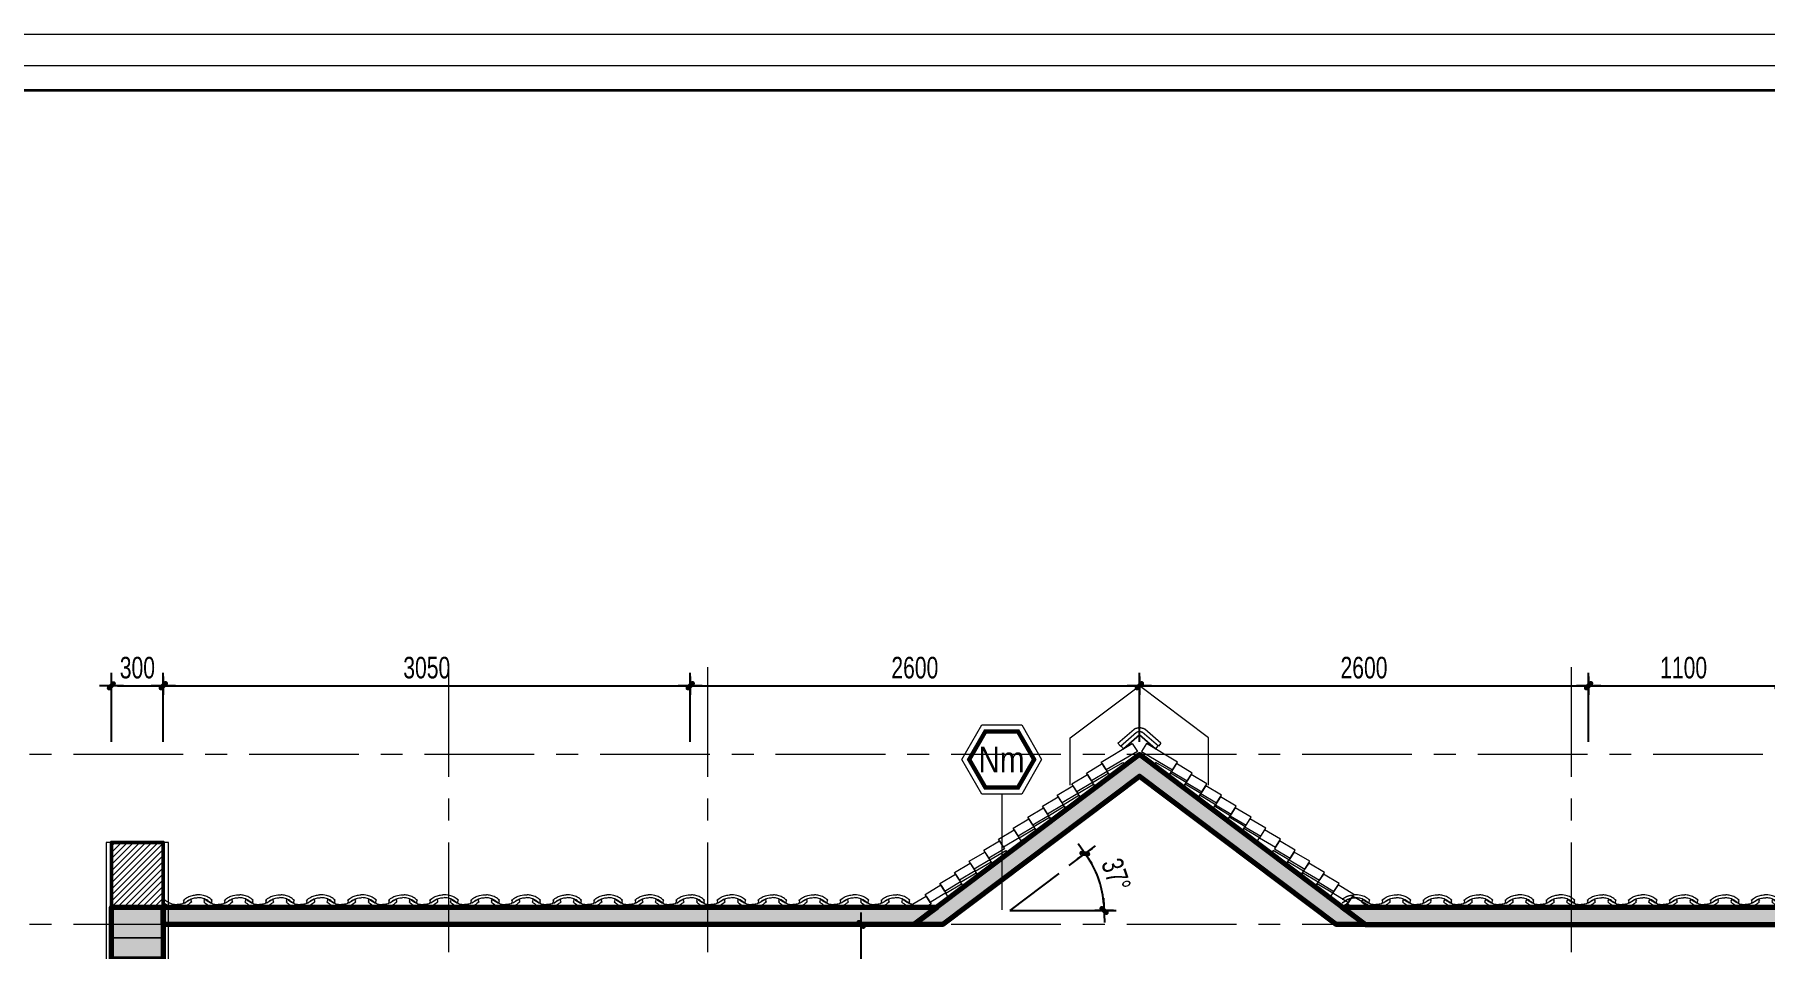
# Model space of a CAD drawing. Header units: inches. Extents: x 88947 to 296847, y 35049 to 161062.
# Drawn here: x 187375 to 197388, y 155770 to 161062 of the extents above; entities that cross this region are included whole.
import ezdxf
from ezdxf.xclip import XClip

# ---------------------------------------------------------------- set-up
doc = ezdxf.new("R2010")
doc.units = ezdxf.units.IN
doc.header["$MEASUREMENT"] = 0
doc.header["$XCLIPFRAME"] = 0
doc.header["$PDMODE"] = 1
doc.linetypes.add('ACAD_ISO03W100', pattern=[30, 12, -18])
doc.linetypes.add('CENTER', pattern=[50.8, 31.75, -6.35, 6.35, -6.35])
for name, color, linetype, lineweight in [('A-Dims', 145, 'Continuous', 25), ('A-Text', 30, 'Continuous', 9), ('A-Wall', 2, 'Continuous', 35), ('DIM', 7, 'Continuous', 25), ('HACTH', 8, 'Continuous', 5), ('KHUNG 1', 6, 'Continuous', 70), ('KHUNG 2', 144, 'Continuous', 18), ('KY HIEU', 4, 'Continuous', 25), ('NETMANH', 192, 'Continuous', 18), ('THAY', 3, 'Continuous', 18), ('TRUC', 252, 'ACAD_ISO03W100', 13), ('TUONG', 4, 'Continuous', 50)]:
    doc.layers.add(name, color=color, linetype=linetype, lineweight=lineweight)
doc.styles.add('DDCo-B-Helve-condense', font='VHELVCB.TTF')
doc.styles.add('VNI-HELVE-CONDENSE', font='VNARIAL.TTF', dxfattribs={"width": 0.7})
doc.dimstyles.new('TAS-100', dxfattribs={"dimscale": 50, "dimtxt": 2.5, "dimasz": 0.7, "dimexe": 1.5, "dimexo": 1.5, "dimgap": 0.8, "dimtad": 1, "dimdec": 0, "dimzin": 3, "dimdsep": 46, "dimtxsty": 'VNI-HELVE-CONDENSE', "dimblk": 'TICK', "dimcen": 2.5, "dimclrt": 71, "dimazin": 2, "dimtfac": 0.75, "dimtdec": 0, "dimtix": 1, "dimtmove": 2, "dimatfit": 2, "dimldrblk": 'TICK123', "dimfxl": 1.5, "dimtolj": 1, "dimtzin": 0, "dimarcsym": 0})
pattern_1 = [(45, (187820.045, 156007.722), (-17.6777, 17.6777), [])]

# ---------------------------------------------------------------- blocks, each defined once
blk = doc.blocks.new('khung ten')
at = {"layer": 'A-Wall', "ltscale": 0.7}
blk.add_lwpolyline([(267204, -219099), (305804, -219099), (305804, -190799), (267204, -190799)], close=True, dxfattribs=at)
at = {"layer": 'KHUNG 2', "ltscale": 0.7}
blk.add_lwpolyline([(267004, -219299), (306004, -219299), (306004, -190599), (267004, -190599)], close=True, dxfattribs=at)
at = {"layer": 'NETMANH', "ltscale": 0.7}
blk.add_lwpolyline([(265004, -220042), (307004, -220042), (307004, -190342), (265004, -190342)], close=True, dxfattribs=at)
blk = doc.blocks.new('TICK')
at = {"layer": 'A-Dims', "color": 1}
for p, q in [((-2, 0), (2, 0)), ((0, 1.5), (0, -1.5))]:
    blk.add_line(p, q, dxfattribs=at)
at = {"layer": 'A-Dims', "color": 1, "const_width": 0.788}
blk.add_lwpolyline([(-0.33, -0.35), (0.38, 0.38)], dxfattribs=at)
at = {"layer": 'A-Dims', "color": 1, "const_width": 0.394}
for points in [[(0.24, 0.52, -0.414214), (0.52, 0.52, -1)], [(0.52, 0.52, -0.414214), (0.52, 0.24, -1)], [(-0.47, -0.21, 0.414214), (-0.47, -0.49, 1)], [(-0.47, -0.49, 0.414214), (-0.19, -0.49, 1)]]:
    blk.add_lwpolyline(points, format="xyb", dxfattribs=at)
blk = doc.blocks.new('*D2194')
at = {"layer": 'Defpoints', "color": 0}
for p in [(188120, 157291), (187820, 156892), (188120, 156892)]:
    blk.add_point(p, dxfattribs=at)
at = {"layer": 'DIM', "color": 0, "lineweight": -2}
for p, q in [((187820, 156967), (187820, 157366)), ((188120, 156967), (188120, 157366)), ((187855, 157291), (188085, 157291))]:
    blk.add_line(p, q, dxfattribs=at)
at = {"layer": 'DIM', "color": 0, "lineweight": -2, "xscale": 35, "yscale": 35, "zscale": 35, "rotation": 180}
blk.add_blockref('TICK', (187820, 157291), dxfattribs=at)
at = {"layer": 'DIM', "color": 0, "lineweight": -2, "xscale": 35, "yscale": 35, "zscale": 35}
blk.add_blockref('TICK', (188120, 157291), dxfattribs=at)
at = {"layer": 'DIM', "color": 71, "insert": (187970, 157395), "char_height": 125, "attachment_point": 5, "style": 'VNI-HELVE-CONDENSE'}
blk.add_mtext('\\A1;300', dxfattribs=at)
blk = doc.blocks.new('TICK123')
at = {"layer": 'A-Dims', "color": 1}
blk.add_lwpolyline([(0.05, 0, 0, 0.84, 0), (-2.11, 0, 8.4, 8.4, 0)], format="xyseb", dxfattribs=at)
blk = doc.blocks.new('*D2195')
at = {"layer": 'Defpoints', "color": 0}
for p in [(191170, 157291), (188120, 156892), (191170, 156892)]:
    blk.add_point(p, dxfattribs=at)
at = {"layer": 'DIM', "color": 0, "lineweight": -2}
for p, q in [((188120, 156967), (188120, 157366)), ((191170, 156967), (191170, 157366)), ((188155, 157291), (191135, 157291))]:
    blk.add_line(p, q, dxfattribs=at)
at = {"layer": 'DIM', "color": 0, "lineweight": -2, "xscale": 35, "yscale": 35, "zscale": 35, "rotation": 180}
blk.add_blockref('TICK', (188120, 157291), dxfattribs=at)
at = {"layer": 'DIM', "color": 0, "lineweight": -2, "xscale": 35, "yscale": 35, "zscale": 35}
blk.add_blockref('TICK', (191170, 157291), dxfattribs=at)
at = {"layer": 'DIM', "color": 71, "insert": (189645, 157395), "char_height": 125, "attachment_point": 5, "style": 'VNI-HELVE-CONDENSE'}
blk.add_mtext('\\A1;3050', dxfattribs=at)
blk = doc.blocks.new('*D2196')
at = {"layer": 'Defpoints', "color": 0}
for p in [(193770, 157291), (191170, 156892), (193770, 156892)]:
    blk.add_point(p, dxfattribs=at)
at = {"layer": 'DIM', "color": 0, "lineweight": -2}
for p, q in [((191170, 156967), (191170, 157366)), ((193770, 156967), (193770, 157366)), ((191205, 157291), (193735, 157291))]:
    blk.add_line(p, q, dxfattribs=at)
at = {"layer": 'DIM', "color": 0, "lineweight": -2, "xscale": 35, "yscale": 35, "zscale": 35, "rotation": 180}
blk.add_blockref('TICK', (191170, 157291), dxfattribs=at)
at = {"layer": 'DIM', "color": 0, "lineweight": -2, "xscale": 35, "yscale": 35, "zscale": 35}
blk.add_blockref('TICK', (193770, 157291), dxfattribs=at)
at = {"layer": 'DIM', "color": 71, "insert": (192470, 157395), "char_height": 125, "attachment_point": 5, "style": 'VNI-HELVE-CONDENSE'}
blk.add_mtext('\\A1;2600', dxfattribs=at)
blk = doc.blocks.new('*D2197')
at = {"layer": 'Defpoints', "color": 0}
for p in [(196370, 157291), (193770, 156892), (196370, 156892)]:
    blk.add_point(p, dxfattribs=at)
at = {"layer": 'DIM', "color": 0, "lineweight": -2}
for p, q in [((193770, 156967), (193770, 157366)), ((196370, 156967), (196370, 157366)), ((193805, 157291), (196335, 157291))]:
    blk.add_line(p, q, dxfattribs=at)
at = {"layer": 'DIM', "color": 0, "lineweight": -2, "xscale": 35, "yscale": 35, "zscale": 35, "rotation": 180}
blk.add_blockref('TICK', (193770, 157291), dxfattribs=at)
at = {"layer": 'DIM', "color": 0, "lineweight": -2, "xscale": 35, "yscale": 35, "zscale": 35}
blk.add_blockref('TICK', (196370, 157291), dxfattribs=at)
at = {"layer": 'DIM', "color": 71, "insert": (195070, 157395), "char_height": 125, "attachment_point": 5, "style": 'VNI-HELVE-CONDENSE'}
blk.add_mtext('\\A1;2600', dxfattribs=at)
blk = doc.blocks.new('*D2198')
at = {"layer": 'Defpoints', "color": 0}
for p in [(197470, 157291), (196370, 156892), (197470, 156892)]:
    blk.add_point(p, dxfattribs=at)
at = {"layer": 'DIM', "color": 0, "lineweight": -2}
for p, q in [((196370, 156967), (196370, 157366)), ((197470, 156967), (197470, 157366)), ((196405, 157291), (197435, 157291))]:
    blk.add_line(p, q, dxfattribs=at)
at = {"layer": 'DIM', "color": 0, "lineweight": -2, "xscale": 35, "yscale": 35, "zscale": 35, "rotation": 180}
blk.add_blockref('TICK', (196370, 157291), dxfattribs=at)
at = {"layer": 'DIM', "color": 0, "lineweight": -2, "xscale": 35, "yscale": 35, "zscale": 35}
blk.add_blockref('TICK', (197470, 157291), dxfattribs=at)
at = {"layer": 'DIM', "color": 71, "insert": (196920, 157395), "char_height": 125, "attachment_point": 5, "style": 'VNI-HELVE-CONDENSE'}
blk.add_mtext('\\A1;1100', dxfattribs=at)
blk = doc.blocks.new('*D3922')
at = {"layer": 'Defpoints', "color": 0}
for p in [(188120, 157291), (187820, 156892), (188120, 156892)]:
    blk.add_point(p, dxfattribs=at)
at = {"layer": 'DIM', "color": 0, "lineweight": -2}
for p, q in [((187820, 156967), (187820, 157366)), ((188120, 156967), (188120, 157366)), ((187855, 157291), (188085, 157291))]:
    blk.add_line(p, q, dxfattribs=at)
at = {"layer": 'DIM', "color": 0, "lineweight": -2, "xscale": 35, "yscale": 35, "zscale": 35, "rotation": 180}
blk.add_blockref('TICK', (187820, 157291), dxfattribs=at)
at = {"layer": 'DIM', "color": 0, "lineweight": -2, "xscale": 35, "yscale": 35, "zscale": 35}
blk.add_blockref('TICK', (188120, 157291), dxfattribs=at)
at = {"layer": 'DIM', "color": 71, "insert": (187970, 157395), "char_height": 125, "attachment_point": 5, "style": 'VNI-HELVE-CONDENSE'}
blk.add_mtext('\\A1;300', dxfattribs=at)
blk = doc.blocks.new('*D3923')
at = {"layer": 'Defpoints', "color": 0}
for p in [(191170, 157291), (188120, 156892), (191170, 156892)]:
    blk.add_point(p, dxfattribs=at)
at = {"layer": 'DIM', "color": 0, "lineweight": -2}
for p, q in [((188120, 156967), (188120, 157366)), ((191170, 156967), (191170, 157366)), ((188155, 157291), (191135, 157291))]:
    blk.add_line(p, q, dxfattribs=at)
at = {"layer": 'DIM', "color": 0, "lineweight": -2, "xscale": 35, "yscale": 35, "zscale": 35, "rotation": 180}
blk.add_blockref('TICK', (188120, 157291), dxfattribs=at)
at = {"layer": 'DIM', "color": 0, "lineweight": -2, "xscale": 35, "yscale": 35, "zscale": 35}
blk.add_blockref('TICK', (191170, 157291), dxfattribs=at)
at = {"layer": 'DIM', "color": 71, "insert": (189645, 157395), "char_height": 125, "attachment_point": 5, "style": 'VNI-HELVE-CONDENSE'}
blk.add_mtext('\\A1;3050', dxfattribs=at)
blk = doc.blocks.new('*D3924')
at = {"layer": 'Defpoints', "color": 0}
for p in [(193770, 157291), (191170, 156892), (193770, 156892)]:
    blk.add_point(p, dxfattribs=at)
at = {"layer": 'DIM', "color": 0, "lineweight": -2}
for p, q in [((191170, 156967), (191170, 157366)), ((193770, 156967), (193770, 157366)), ((191205, 157291), (193735, 157291))]:
    blk.add_line(p, q, dxfattribs=at)
at = {"layer": 'DIM', "color": 0, "lineweight": -2, "xscale": 35, "yscale": 35, "zscale": 35, "rotation": 180}
blk.add_blockref('TICK', (191170, 157291), dxfattribs=at)
at = {"layer": 'DIM', "color": 0, "lineweight": -2, "xscale": 35, "yscale": 35, "zscale": 35}
blk.add_blockref('TICK', (193770, 157291), dxfattribs=at)
at = {"layer": 'DIM', "color": 71, "insert": (192470, 157395), "char_height": 125, "attachment_point": 5, "style": 'VNI-HELVE-CONDENSE'}
blk.add_mtext('\\A1;2600', dxfattribs=at)
blk = doc.blocks.new('*D3925')
at = {"layer": 'Defpoints', "color": 0}
for p in [(196370, 157291), (193770, 156892), (196370, 156892)]:
    blk.add_point(p, dxfattribs=at)
at = {"layer": 'DIM', "color": 0, "lineweight": -2}
for p, q in [((193770, 156967), (193770, 157366)), ((196370, 156967), (196370, 157366)), ((193805, 157291), (196335, 157291))]:
    blk.add_line(p, q, dxfattribs=at)
at = {"layer": 'DIM', "color": 0, "lineweight": -2, "xscale": 35, "yscale": 35, "zscale": 35, "rotation": 180}
blk.add_blockref('TICK', (193770, 157291), dxfattribs=at)
at = {"layer": 'DIM', "color": 0, "lineweight": -2, "xscale": 35, "yscale": 35, "zscale": 35}
blk.add_blockref('TICK', (196370, 157291), dxfattribs=at)
at = {"layer": 'DIM', "color": 71, "insert": (195070, 157395), "char_height": 125, "attachment_point": 5, "style": 'VNI-HELVE-CONDENSE'}
blk.add_mtext('\\A1;2600', dxfattribs=at)
blk = doc.blocks.new('*D3926')
at = {"layer": 'Defpoints', "color": 0}
for p in [(197470, 157291), (196370, 156892), (197470, 156892)]:
    blk.add_point(p, dxfattribs=at)
at = {"layer": 'DIM', "color": 0, "lineweight": -2}
for p, q in [((196370, 156967), (196370, 157366)), ((197470, 156967), (197470, 157366)), ((196405, 157291), (197435, 157291))]:
    blk.add_line(p, q, dxfattribs=at)
at = {"layer": 'DIM', "color": 0, "lineweight": -2, "xscale": 35, "yscale": 35, "zscale": 35, "rotation": 180}
blk.add_blockref('TICK', (196370, 157291), dxfattribs=at)
at = {"layer": 'DIM', "color": 0, "lineweight": -2, "xscale": 35, "yscale": 35, "zscale": 35}
blk.add_blockref('TICK', (197470, 157291), dxfattribs=at)
at = {"layer": 'DIM', "color": 71, "insert": (196920, 157395), "char_height": 125, "attachment_point": 5, "style": 'VNI-HELVE-CONDENSE'}
blk.add_mtext('\\A1;1100', dxfattribs=at)
blk = doc.blocks.new('A$C19BC2735')
at = {"layer": 'THAY'}
for points in [[(-499, -193), (-122, 132)], [(-440, -261), (-64, 64)], [(371, -320), (0, 0), (-371, -320)], [(440, -261), (64, 64)], [(499, -193), (122, 132)], [(-499, -193), (-440, -261), (-430, -252), (-371, -320)], [(499, -193), (440, -261), (430, -252), (371, -320)]]:
    blk.add_lwpolyline(points, dxfattribs=at)
for points in [[(122, 132, 0.306991), (-122, 132, 1)], [(72, 58, 0.306991), (-72, 58, 0.306991)]]:
    blk.add_lwpolyline(points, format="xyb", dxfattribs=at)
blk = doc.blocks.new('A$C54C250A4')
at = {"layer": 'THAY'}
for points in [[(-41, 65), (-12, 19), (-192, -88), (-221, -43), (-41, 65)], [(-215, -52), (-186, -98), (-277, -152), (-306, -107), (-215, -52)], [(-96, -45), (-84, -64), (-174, -117), (-186, -98), (-96, -45)], [(-385, -180), (-356, -226), (-447, -280), (-476, -234), (-385, -180)], [(-300, -116), (-271, -162), (-362, -216), (-391, -170), (-300, -116)], [(-265, -172), (-253, -191), (-344, -245), (-356, -226), (-265, -172)], [(-180, -108), (-168, -127), (-259, -181), (-271, -162), (-180, -108)], [(-470, -244), (-441, -290), (-532, -344), (-561, -298), (-470, -244)], [(-435, -299), (-423, -318), (-514, -373), (-526, -354), (-435, -299)], [(-350, -235), (-338, -254), (-429, -309), (-441, -290), (-350, -235)], [(-640, -372), (-611, -418), (-702, -472), (-731, -426), (-640, -372)], [(-555, -308), (-526, -354), (-617, -408), (-646, -362), (-555, -308)], [(-520, -363), (-508, -382), (-599, -437), (-611, -417), (-520, -363)], [(-810, -500), (-781, -546), (-872, -600), (-901, -554), (-810, -500)], [(-725, -436), (-696, -482), (-787, -536), (-816, -490), (-725, -436)], [(-605, -427), (-593, -446), (-684, -500), (-696, -481), (-605, -427)], [(-895, -564), (-866, -609), (-957, -664), (-986, -618), (-895, -564)], [(-774, -556), (-762, -575), (-853, -629), (-865, -610), (-774, -556)], [(-1065, -692), (-1035, -737), (-1126, -792), (-1156, -746), (-1065, -692)], [(-980, -628), (-950, -673), (-1042, -728), (-1071, -682), (-980, -628)], [(-944, -684), (-932, -703), (-1023, -757), (-1035, -738), (-944, -684)], [(-859, -620), (-847, -639), (-938, -693), (-950, -674), (-859, -620)], [(-1150, -755), (-1120, -801), (-1211, -856), (-1241, -810), (-1150, -755)], [(-1029, -748), (-1017, -767), (-1108, -821), (-1120, -802), (-1029, -748)], [(-1319, -883), (-1290, -929), (-1381, -984), (-1411, -938), (-1319, -883)], [(-1234, -819), (-1205, -865), (-1296, -920), (-1326, -874), (-1234, -819)], [(-1199, -875), (-1186, -894), (-1277, -949), (-1290, -930), (-1199, -875)], [(-1405, -947), (-1375, -993), (-1466, -1048), (-1496, -1002), (-1405, -947)], [(-1284, -939), (-1271, -958), (-1362, -1013), (-1375, -993), (-1284, -939)], [(-1574, -1075), (-1545, -1121), (-1636, -1176), (-1666, -1130), (-1574, -1075)], [(-1490, -1011), (-1460, -1057), (-1551, -1112), (-1581, -1066), (-1490, -1011)], [(-1454, -1067), (-1441, -1086), (-1532, -1141), (-1545, -1122), (-1454, -1067)], [(-1369, -1004), (-1357, -1023), (-1447, -1077), (-1460, -1058), (-1369, -1004)], [(-1659, -1139), (-1630, -1185), (-1721, -1239), (-1751, -1194), (-1659, -1139)], [(-1624, -1195), (-1611, -1214), (-1702, -1269), (-1715, -1249), (-1624, -1195)], [(-1539, -1131), (-1526, -1150), (-1617, -1205), (-1630, -1186), (-1539, -1131)], [(-1829, -1267), (-1800, -1313), (-1891, -1367), (-1920, -1321), (-1829, -1267)], [(-1744, -1203), (-1715, -1249), (-1806, -1303), (-1835, -1257), (-1744, -1203)], [(-1708, -1259), (-1696, -1278), (-1787, -1332), (-1800, -1313), (-1708, -1259)], [(-1999, -1395), (-1970, -1441), (-2061, -1495), (-2091, -1449), (-1999, -1395)], [(-1914, -1331), (-1885, -1377), (-1976, -1431), (-2006, -1385), (-1914, -1331)], [(-1879, -1387), (-1866, -1406), (-1957, -1461), (-1970, -1442), (-1879, -1387)], [(-1793, -1323), (-1781, -1342), (-1872, -1396), (-1885, -1377), (-1793, -1323)], [(-2084, -1459), (-2055, -1505), (-2146, -1559), (-2175, -1513), (-2084, -1459)], [(-1963, -1451), (-1951, -1470), (-2042, -1525), (-2055, -1505), (-1963, -1451)], [(-2254, -1587), (-2225, -1633), (-2316, -1687), (-2345, -1641), (-2254, -1587)], [(-2169, -1523), (-2140, -1569), (-2231, -1623), (-2260, -1577), (-2169, -1523)], [(-2133, -1579), (-2121, -1598), (-2212, -1652), (-2225, -1633), (-2133, -1579)], [(-2048, -1515), (-2036, -1534), (-2127, -1588), (-2140, -1569), (-2048, -1515)], [(-2339, -1651), (-2310, -1697), (-2401, -1751), (-2430, -1705), (-2339, -1651)], [(-2218, -1643), (-2206, -1662), (-2297, -1716), (-2309, -1697), (-2218, -1643)], [(-2509, -1779), (-2480, -1825), (-2571, -1879), (-2600, -1833), (-2509, -1779)], [(-2424, -1715), (-2395, -1761), (-2486, -1815), (-2515, -1769), (-2424, -1715)], [(-2388, -1771), (-2376, -1790), (-2467, -1844), (-2480, -1825), (-2388, -1771)], [(-2303, -1707), (-2291, -1726), (-2382, -1780), (-2394, -1761), (-2303, -1707)], [(-2594, -1843), (-2565, -1889), (-2656, -1943), (-2685, -1897), (-2594, -1843)], [(-2558, -1899), (-2546, -1918), (-2637, -1972), (-2649, -1953), (-2558, -1899)], [(-2473, -1835), (-2461, -1854), (-2552, -1908), (-2564, -1889), (-2473, -1835)], [(-2764, -1971), (-2735, -2016), (-2826, -2071), (-2855, -2025), (-2764, -1971)], [(-2679, -1907), (-2650, -1952), (-2741, -2007), (-2770, -1961), (-2679, -1907)], [(-2643, -1963), (-2631, -1982), (-2722, -2036), (-2734, -2017), (-2643, -1963)], [(-2934, -2099), (-2905, -2144), (-2996, -2199), (-3025, -2153), (-2934, -2099)], [(-2849, -2035), (-2820, -2080), (-2911, -2135), (-2940, -2089), (-2849, -2035)], [(-2813, -2090), (-2801, -2109), (-2892, -2164), (-2904, -2145), (-2813, -2090)], [(-3019, -2163), (-2990, -2208), (-3081, -2263), (-3110, -2217), (-3019, -2163)], [(-2898, -2155), (-2886, -2174), (-2977, -2228), (-2989, -2209), (-2898, -2155)], [(-3189, -2290), (-3160, -2336), (-3251, -2391), (-3280, -2345), (-3189, -2290)], [(-3104, -2227), (-3075, -2272), (-3166, -2327), (-3195, -2281), (-3104, -2227)], [(-3068, -2283), (-3056, -2302), (-3147, -2356), (-3159, -2337), (-3068, -2283)], [(-2983, -2219), (-2971, -2238), (-3062, -2292), (-3074, -2273), (-2983, -2219)], [(-3274, -2354), (-3245, -2400), (-3336, -2455), (-3365, -2409), (-3274, -2354)], [(-3153, -2346), (-3141, -2365), (-3232, -2420), (-3244, -2401), (-3153, -2346)], [(-3444, -2482), (-3415, -2528), (-3506, -2582), (-3535, -2536), (-3444, -2482)], [(-3359, -2418), (-3330, -2464), (-3421, -2519), (-3450, -2473), (-3359, -2418)], [(-3323, -2474), (-3311, -2493), (-3402, -2548), (-3414, -2528), (-3323, -2474)], [(-3238, -2410), (-3226, -2429), (-3317, -2484), (-3329, -2465), (-3238, -2410)], [(-3529, -2546), (-3499, -2592), (-3590, -2646), (-3620, -2600), (-3529, -2546)], [(-3493, -2602), (-3481, -2621), (-3572, -2675), (-3584, -2656), (-3493, -2602)], [(-3408, -2538), (-3396, -2557), (-3487, -2612), (-3499, -2592), (-3408, -2538)], [(-3698, -2674), (-3669, -2720), (-3760, -2774), (-3790, -2728), (-3698, -2674)], [(-3614, -2610), (-3584, -2656), (-3675, -2710), (-3705, -2664), (-3614, -2610)], [(-3578, -2666), (-3566, -2685), (-3656, -2739), (-3669, -2720), (-3578, -2666)], [(-3868, -2802), (-3839, -2848), (-3926, -2900), (-3956, -2854), (-3868, -2802)], [(-3783, -2738), (-3754, -2784), (-3845, -2838), (-3874, -2792), (-3783, -2738)], [(-3748, -2794), (-3735, -2813), (-3826, -2867), (-3839, -2848), (-3748, -2794)], [(-3663, -2730), (-3651, -2749), (-3741, -2803), (-3754, -2784), (-3663, -2730)], [(-3832, -2858), (-3820, -2877), (-3908, -2929), (-3920, -2910), (-3832, -2858)]]:
    blk.add_lwpolyline(points, dxfattribs=at)
blk = doc.blocks.new('A$C28FC07F9')
at = {"layer": 'THAY', "xscale": 0.25, "yscale": 0.25, "zscale": 0.25}
blk.add_blockref('A$C19BC2735', (0, 114), dxfattribs=at)
at = {"layer": 'THAY'}
blk.add_blockref('A$C54C250A4', (0, 0), dxfattribs=at)
blk = doc.blocks.new('A$C59765E67')
at = {"layer": 'THAY'}
for points in [[(-439, 178), (-473, 140), (-449, 118), (-479, 86)], [(439, 178), (473, 140), (449, 118), (479, 86)]]:
    blk.add_lwpolyline(points, dxfattribs=at)
for points in [[(-479, 86), (-333, -16), (-183, -74), (-40, -92)], [(-439, 178), (-293, 76), (-143, 18), (0, 0)], [(479, 86), (333, -16), (183, -74), (-40, -92)], [(439, 178), (293, 76), (143, 18), (0, 0)]]:
    blk.add_spline(points, degree=3, dxfattribs=at)
blk = doc.blocks.new('A$C45477D59')
at = {"layer": 'THAY', "yscale": 0.1744680851115845, "zscale": 0.174468085106383}
for p, xscale in [((81, 16), 0.1744680851043086), ((318, 16), -0.1744680851043086), ((556, 16), 0.1744680851043086), ((794, 16), -0.1744680851043086), ((1031, 16), -0.1744680851043086), ((1269, 16), 0.1744680851043086), ((1506, 16), -0.1744680851043086), ((1506, 16), 0.1744680851043086), ((1744, 16), -0.1744680851043086), ((1981, 16), 0.1744680851043086), ((2219, 16), 0.1744680851043086), ((2456, 16), -0.1744680851043086), ((2694, 16), -0.1744680851043086), ((2931, 16), 0.1744680851043086), ((3169, 16), 0.1744680851043086), ((3169, 16), -0.1744680851043086), ((3407, 16), -0.1744680851043086), ((3644, 16), 0.1744680851043086), ((3882, 16), -0.1744680851043086), ((3882, 16), 0.1744680851043086), ((4119, 16), -0.1744680851043086), ((4357, 16), 0.1744680851043086), ((4594, 16), -0.1744680851043086), ((4832, 16), 0.1744680851043086), ((5069, 16), 0.1744680851043086), ((5069, 16), -0.1744680851043086), ((5307, 16), -0.1744680851043086), ((5544, 16), -0.1744680851115845), ((5544, 16), 0.1744680851115845), ((5782, 16), -0.1744680851115845), ((6019, 16), 0.1744680851115845), ((6257, 16), -0.1744680851115845), ((6495, 16), 0.1744680851115845), ((6732, 16), 0.1744680851115845), ((6732, 16), -0.1744680851115845), ((6970, 16), -0.1744680851115845), ((7207, 16), 0.1744680851115845), ((7445, 16), -0.1744680851115845), ((7445, 16), 0.1744680851115845), ((7682, 16), -0.1744680851115845)]:
    blk.add_blockref('A$C59765E67', p, dxfattribs=dict(at, xscale=xscale))
at = {"layer": 'THAY', "yscale": 0.1744680851115845, "zscale": 0.174468085106383, "rotation": 180}
for p, xscale in [((200, 56), -0.1744680851043086), ((437, 56), 0.1744680851043086), ((675, 56), 0.1744680851043086), ((912, 56), -0.1744680851043086), ((1150, 56), -0.1744680851043086), ((1387, 56), 0.1744680851043086), ((1625, 56), -0.1744680851043086), ((1863, 56), 0.1744680851043086), ((2100, 56), 0.1744680851043086), ((2338, 56), -0.1744680851043086), ((2575, 56), -0.1744680851043086), ((2813, 56), -0.1744680851043086), ((3050, 56), 0.1744680851043086), ((3288, 56), -0.1744680851043086), ((3525, 56), 0.1744680851043086), ((3763, 56), 0.1744680851043086), ((4000, 56), -0.1744680851043086), ((4238, 56), 0.1744680851043086), ((4475, 56), 0.1744680851043086), ((4713, 56), -0.1744680851043086), ((4951, 56), 0.1744680851043086), ((5188, 56), -0.1744680851043086), ((5426, 56), 0.1744680851115845), ((5663, 56), -0.1744680851115845), ((5901, 56), 0.1744680851115845), ((6138, 56), -0.1744680851115845), ((6376, 56), -0.1744680851115845), ((6613, 56), 0.1744680851115845), ((6851, 56), -0.1744680851115845), ((7088, 56), -0.1744680851115845), ((7326, 56), 0.1744680851115845), ((7563, 56), -0.1744680851115845)]:
    blk.add_blockref('A$C59765E67', p, dxfattribs=dict(at, xscale=xscale))
at = {"layer": 'THAY'}
ref = blk.add_blockref('A$C59765E67', (7801, 56), dxfattribs=dict(at, xscale=0.1744680851115845, yscale=0.1744680851115845, zscale=0.174468085106383, rotation=180))
XClip(ref).set_block_clipping_path([(5.893354171, -233.7417731194), (2717.7883433633, 994.0127176896)])
blk = doc.blocks.new('*D4047')
at = {"layer": 'Defpoints', "color": 0}
for p in [(193303, 156203), (193553, 156106), (193019, 155990), (193019, 155990), (193635, 155990)]:
    blk.add_point(p, dxfattribs=at)
at = {"layer": 'DIM', "color": 0, "lineweight": -2}
blk.add_line((193363, 156249), (193515, 156363), dxfattribs=at)
blk.add_arc((193019, 155990), 546, 3.6748, 33.3252, dxfattribs=at)
at = {"layer": 'DIM', "color": 0, "lineweight": -2, "xscale": 35, "yscale": 35, "zscale": 35}
for p, rotation in [((193455, 156318), 125.1626185733402), ((193565, 155990), 271.8373810560985)]:
    blk.add_blockref('TICK', p, dxfattribs=dict(at, rotation=rotation))
at = {"layer": 'DIM', "color": 71, "insert": (193635, 156196), "char_height": 125, "attachment_point": 5, "rotation": 288.5, "style": 'VNI-HELVE-CONDENSE'}
blk.add_mtext('\\A1;37°', dxfattribs=at)
blk = doc.blocks.new('*D4048')
at = {"layer": 'Defpoints', "color": 0}
for p in [(191671, 155908), (192160, 155908), (191671, 153908)]:
    blk.add_point(p, dxfattribs=at)
at = {"layer": 'DIM', "color": 0, "lineweight": -2}
for p, q in [((191746, 155908), (192235, 155908)), ((192160, 153943), (192160, 155873)), ((191746, 153908), (192235, 153908))]:
    blk.add_line(p, q, dxfattribs=at)
at = {"layer": 'DIM', "color": 0, "lineweight": -2, "xscale": 35, "yscale": 35, "zscale": 35}
for p, rotation in [((192160, 155908), 90), ((192160, 153908), 270)]:
    blk.add_blockref('TICK', p, dxfattribs=dict(at, rotation=rotation))
at = {"layer": 'DIM', "color": 71, "insert": (192056, 154908), "char_height": 125, "attachment_point": 5, "rotation": 90, "style": 'VNI-HELVE-CONDENSE'}
blk.add_mtext('\\A1;2000', dxfattribs=at)

msp = doc.modelspace()

# ---------------------------------------------------------------- hatches: boundary and pattern name
at = {"layer": 'HACTH'}
h = msp.add_hatch(dxfattribs=at)
h.set_pattern_fill('ANSI31', color=256, scale=200, style=0)
h.set_pattern_definition(pattern_1)
h.paths.add_polyline_path([(188120, 156007.7), (187820, 156007.7), (187820, 156383.4), (188120, 156383.4)])
h = msp.add_hatch(dxfattribs=at)
h.set_pattern_fill('ANSI31', color=256, scale=200, style=0)
h.set_pattern_definition(pattern_1)
h.paths.add_polyline_path([(188120, 156007.7), (187820, 156007.7), (187820, 156383.4), (188120, 156383.4)])
at = {"layer": 'KHUNG 1'}
msp.add_hatch(color=256, dxfattribs=at).paths.add_polyline_path([(194910.3, 155907.5), (195076.5, 155907.5), (193770, 156892), (192463.6, 155907.5), (192629.8, 155907.5), (193770, 156766.8)])

# ---------------------------------------------------------------- linework, layer by layer
at = {"layer": 'DIM'}
for points in [[(193303.2, 156203.4), (193019.4, 155989.5)], [(193019.4, 155989.5), (193635.1, 155989.5)]]:
    msp.add_lwpolyline(points, dxfattribs=at)
at = {"layer": 'HACTH', "color": 252}
msp.add_lwpolyline([(192741.5, 156863.8), (192857.2, 157064.2), (193088.6, 157064.2), (193204.2, 156863.8), (193088.6, 156663.4), (192857.2, 156663.4)], close=True, dxfattribs=at)
msp.add_lwpolyline([(192972.9, 156663.4), (192972.9, 155993.7)], dxfattribs=at)
at = {"layer": 'KHUNG 1'}
msp.add_lwpolyline([(192463.6, 155907.5), (193770, 156892), (195076.5, 155907.5), (194910.3, 155907.5), (193770, 156766.8), (192629.8, 155907.5), (192463.6, 155907.5)], dxfattribs=at)
for points in [[(188120, 155707.7), (187820, 155707.7), (187820, 156007.7), (188120, 156007.7)], [(192463.6, 155907.5), (188120, 155907.7), (188120, 156007.7), (192598.5, 156009.1)], [(195076.5, 155907.5), (198070.1, 155907.5), (198070.1, 156007.5), (194943.8, 156007.5)]]:
    msp.add_lwpolyline(points, close=True, dxfattribs=at)
for points in [[(188120, 156007.7), (187820, 156007.7), (188120, 155707.7), (187820, 155707.7)], [(192598.5, 156009.1), (188120, 156007.7), (192463.6, 155907.5), (188120, 155907.7)], [(194943.8, 156007.5), (198070.1, 156007.5), (195076.5, 155907.5), (198070.1, 155907.5)]]:
    msp.add_solid(points, dxfattribs=at)
at = {"layer": 'KY HIEU', "const_width": 25}
msp.add_lwpolyline([(192784.8, 156863.8), (192878.8, 157026.7), (193066.9, 157026.7), (193160.9, 156863.8), (193066.9, 156700.9), (192878.8, 156700.9)], close=True, dxfattribs=at)
at = {"layer": 'THAY'}
for points in [[(193370, 156715.8), (193370, 156989.5), (193770, 157290.9)], [(194170, 156715.8), (194170, 156989.5), (193770, 157290.9)], [(188150, 154458.8), (188150, 156383.4), (187790, 156383.4), (187790, 154458.8), (187820, 154458.8)], [(188120, 155831.5), (188120, 156383.4), (187820, 156383.4), (187820, 155831.5)], [(188120, 155831.5), (187820, 155831.5)], [(187820, 155831.5), (188120, 155831.5)], [(187820, 155831.5), (188120, 155831.5)]]:
    msp.add_lwpolyline(points, dxfattribs=at)
at = {"layer": 'TRUC', "linetype": 'CENTER', "ltscale": 20}
for points in [[(189770, 157399.1), (189770, 145872.1)], [(191270, 157399.1), (191270, 145872.1)], [(196270, 157399.1), (196270, 145872.1)], [(201443.4, 156892), (184968, 156892)], [(201443.4, 155907.5), (184968, 155907.5)]]:
    msp.add_lwpolyline(points, dxfattribs=at)
at = {"layer": 'TUONG'}
msp.add_lwpolyline([(188120, 156007.7), (187820, 156007.7), (187820, 156383.4), (188120, 156383.4)], close=True, dxfattribs=at)

# ---------------------------------------------------------------- block references
at = {"layer": 'A-Text', "xscale": 0.7071428571362048, "yscale": 0.7071428573544836, "zscale": 0.7071428573664265}
msp.add_blockref('khung ten', (-9348.5, 295661.3), dxfattribs=at)
at = {"layer": 'NETMANH'}
ref = msp.add_blockref('A$C28FC07F9', (193770, 156892), dxfattribs=at)
XClip(ref).set_block_clipping_path([(-1964.3109789513, -878.3437239826), (131.2301586859, 300.0767597299)])
ref = msp.add_blockref('A$C28FC07F9', (193770, 156892), dxfattribs=dict(at, xscale=-1))
XClip(ref).set_block_clipping_path([(-1732.7068282546, -884.4540691126), (389.6771194315, 296.4658002595)])
at = {"layer": 'THAY'}
ref = msp.add_blockref('A$C45477D59', (188120, 156007.7), dxfattribs=at)
XClip(ref).set_block_clipping_path([(-0.000084722, -0.9425381717), (4333.0976243902, 375.6368519225)])
ref = msp.add_blockref('A$C45477D59', (198070.1, 156007.5), dxfattribs=dict(at, xscale=-1))
XClip(ref).set_block_clipping_path([(30.0000003633, -0.0000000098), (3126.3095888879, 375.6368519521)])

# ---------------------------------------------------------------- texts
at = {"layer": 'KY HIEU', "style": 'DDCo-B-Helve-condense'}
msp.add_text('Nm', height=150, dxfattribs=at).set_placement((192838.1, 156788.5))

# ---------------------------------------------------------------- dimensions: what is measured, and where the dimension line sits
at = {"layer": 'DIM'}
for base, p1, p2, picture, middle in [((188120, 157290.9), (187820, 156892), (188120, 156892), '*D2194', (187970, 157394.8)), ((188120, 157290.9), (187820, 156892), (188120, 156892), '*D3922', (187970, 157394.8)), ((191169.7, 157290.9), (188120, 156892), (191169.7, 156892), '*D2195', (189644.9, 157394.8)), ((191169.7, 157290.9), (188120, 156892), (191169.7, 156892), '*D3923', (189644.9, 157394.8)), ((193770, 157290.9), (191169.7, 156892), (193770, 156892), '*D2196', (192469.9, 157394.7)), ((193770, 157290.9), (191169.7, 156892), (193770, 156892), '*D3924', (192469.9, 157394.7)), ((196370.4, 157290.9), (193770, 156892), (196370.4, 156892), '*D2197', (195070.2, 157394.7)), ((196370.4, 157290.9), (193770, 156892), (196370.4, 156892), '*D3925', (195070.2, 157394.7)), ((197470, 157290.9), (196370.4, 156892), (197470, 156892), '*D2198', (196920.2, 157394.7)), ((197470, 157290.9), (196370.4, 156892), (197470, 156892), '*D3926', (196920.2, 157394.7))]:
    dim = msp.add_linear_dim(base=base, p1=p1, p2=p2, dimstyle='TAS-100', dxfattribs=at)
    dim.commit()
    dim.dimension.update_dxf_attribs({"geometry": picture, "text_midpoint": middle})
dim = msp.add_angular_dim_2l(base=(193552.5651, 156106.1101), line1=((193019.3585, 155989.5273), (193635.145, 155989.5273)), line2=((193303.1938, 156203.4125), (193019.3585, 155989.5273)), dimstyle='TAS-100', dxfattribs=at)
dim.commit()
dim.dimension.update_dxf_attribs({"geometry": '*D4047', "text_midpoint": (193635.4533, 156195.6697)})
dim = msp.add_linear_dim(base=(192160, 155907.5), p1=(191670.6, 153907.5), p2=(191670.6, 155907.5), angle=90, dimstyle='TAS-100', dxfattribs=at)
dim.commit()
dim.dimension.update_dxf_attribs({"geometry": '*D4048', "text_midpoint": (192056.2, 154907.5)})

doc.saveas('drawing.dxf')
